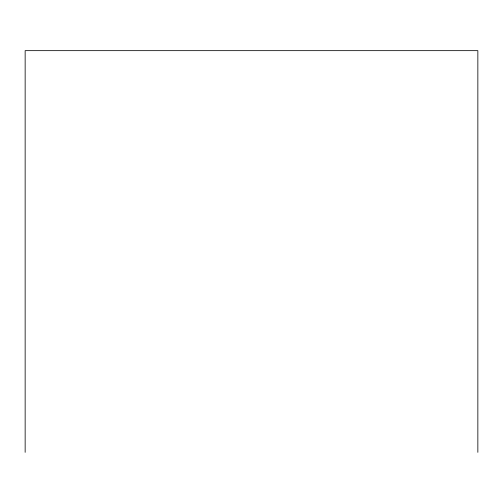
<?xml version="1.0" encoding="UTF-8"?>
<svg xmlns="http://www.w3.org/2000/svg" width="503" height="503" viewBox="0 0 503 503"><rect width="100%" height="100%" fill="white"/><g stroke="black" fill="none" stroke-linecap="round" stroke-linejoin="round"><path stroke-width="0.75" d="M477.85 452.342L477.85 50.658L25.15 50.658L25.15 452.342"/></g></svg>
